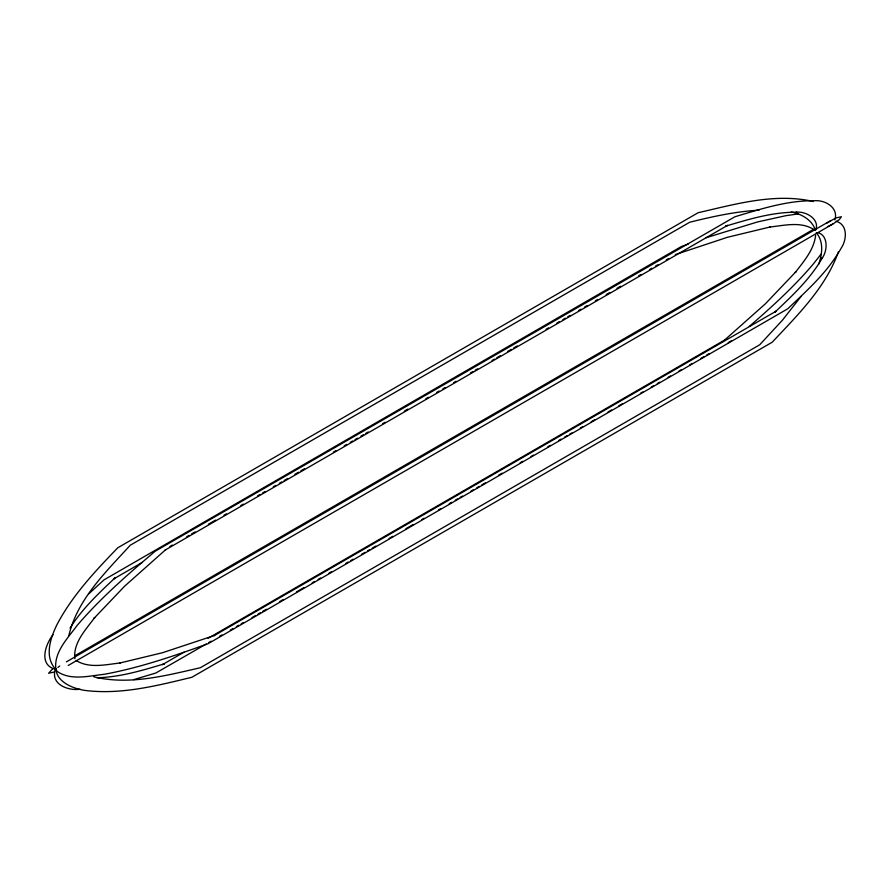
<?xml version="1.0" encoding="UTF-8"?>
<svg xmlns="http://www.w3.org/2000/svg" width="890" height="890" viewBox="0 0 890 890"><rect width="100%" height="100%" fill="white"/><g stroke="black" fill="none" stroke-linecap="round" stroke-linejoin="round"><path stroke-width="1.33" d="M55.38 668.735L55.102 669.502L56.649 670.07M55.091 670.114C50.93 684.655 68.363 690.918 80.111 689.227M815.874 229.676C819.579 219.229 806.418 211.13 796.105 212.187L796.784 212.209C772.409 212.031 748.757 219.263 725.617 226.171L727.62 225.326L165.139 550.076L165.673 549.686L124.633 586.176L94.117 618.239L94.696 617.56C85.941 629.575 73.013 642.647 74.871 658.689M834.909 219.886C838.736 207.659 825.219 199.761 814.406 200.739C787.16 200.384 760.828 209.028 734.995 216.726L155.183 551.244C127.659 574.54 100.27 598.303 76.84 625.815C67.707 638.308 54.134 651.814 55.781 668.512M68.853 635.527C77.397 599.215 105.954 571.892 130.274 545.225L689.683 222.255C712.467 216.548 735.585 211.509 759.081 210.173M815.64 235.394C813.905 249.812 803.859 261.36 795.304 272.44L795.883 271.762L765.367 303.824L724.327 340.314L724.861 339.924L208.06 638.308M55.903 668.79L56.426 670.548M818.644 264.408C822.304 254.273 823.873 241.479 816.286 232.702M838.391 251.87C825.698 287.615 797.607 315.105 772.209 342.216L191.851 677.279C156.851 685.734 120.639 695.057 84.383 690.351C72.924 688.415 57.65 682.485 55.903 669.636L55.258 669.169M53.011 634.737C45.346 644.449 38.581 664.407 54.735 669.113M70.032 628.14C82.036 608.905 98.79 593.207 115.177 577.755L113.453 579.067L142.3 562.413M801.289 296.192L782.332 320.3L759.726 344.775L200.317 667.745C165.751 675.61 129.139 685.489 93.795 676.801M821.125 254.106L813.16 264.185C793.858 286.88 771.786 307.005 749.28 326.441M88.878 593.741L104.03 579.846L681.317 246.552L688.315 244.016M52.488 669.002L48.583 673.263L54.234 672.017M57.917 667.433L59.73 666.02M826.22 223.49L835.766 217.983L841.417 216.737L839.337 219.585L832.873 223.991L68.185 665.486M56.426 669.336L55.325 669.981M169.934 546.449L172.337 545.058M186.767 536.737L189.169 535.346M191.572 533.956L195.177 531.875M208.393 524.243L215.614 520.083M224.024 515.221L226.427 513.841M240.845 505.509L243.248 504.118M257.677 495.797L260.08 494.406M262.483 493.016L264.886 491.636M273.297 486.774L275.7 485.384M279.304 483.303L281.707 481.913M284.121 480.533L287.726 478.453M294.935 474.281L298.539 472.201M300.942 470.81L304.547 468.73M333.394 452.076L335.797 450.696M344.207 445.834L346.611 444.444M350.215 442.363L352.618 440.973M355.032 439.593L357.435 438.203M361.04 436.122L363.443 434.732M365.846 433.341L368.249 431.962M382.667 423.629L385.07 422.238M404.305 411.136L407.909 409.055M425.943 398.653L428.346 397.263M436.756 392.401L439.159 391.022M442.764 388.93L445.167 387.551M453.577 382.689L455.98 381.298M470.409 372.977L472.812 371.586M475.216 370.195L477.618 368.816M492.036 360.483L494.44 359.093M496.854 357.713L500.458 355.633M507.667 351.461L511.272 349.381M513.675 347.99L517.279 345.91M546.126 329.255L548.529 327.876M556.94 323.014L559.343 321.624M562.947 319.543L565.35 318.153M567.764 316.773L570.167 315.383M578.578 310.521L580.981 309.142M584.585 307.05L586.988 305.671M595.399 300.809L597.802 299.418M606.223 294.568L609.828 292.487M617.037 288.316L620.642 286.235M638.675 275.833L641.078 274.443M649.489 269.581L651.892 268.202M655.496 266.11L657.899 264.731M666.31 259.869L668.713 258.478M74.838 655.785L813.482 229.331M66.405 661.86L830.86 220.498M184.019 652.181L162.381 664.674L164.383 663.829C142.411 670.381 120.028 677.234 96.932 677.746M206.302 643.971L155.861 673.007L133.633 679.66M208.705 642.58L211.119 641.189M219.53 636.328L221.944 634.937M230.354 630.076L232.768 628.696M236.373 626.605L238.776 625.225M241.179 623.834L243.582 622.444M252.004 617.582L255.619 615.502M258.022 614.111L260.425 612.721M262.828 611.33L266.444 609.25M279.671 601.607L283.276 599.526M296.503 591.894L303.724 587.723M312.145 582.861L314.548 581.47M318.153 579.39L320.556 577.999M328.977 573.138L331.38 571.758M345.821 563.426L348.224 562.035M350.627 560.644L353.03 559.254M361.451 554.392L365.056 552.312M367.459 550.921L369.873 549.53M372.276 548.151L375.88 546.059M389.108 538.428L392.724 536.336M405.951 528.705L413.171 524.533M421.582 519.682L423.985 518.292M438.425 509.959L440.828 508.568M449.25 503.707L451.653 502.316M455.257 500.236L457.66 498.845M460.074 497.454L462.477 496.064M470.899 491.213L473.302 489.823M476.907 487.731L479.31 486.352M481.724 484.961L485.328 482.881M498.556 475.238L502.16 473.157M520.205 462.733L522.608 461.354M531.03 456.492L533.433 455.101M547.862 446.769L550.276 445.378M558.686 440.517L561.101 439.126M564.705 437.046L567.108 435.655M569.511 434.264L571.925 432.885M580.336 428.023L582.75 426.633M591.16 421.771L594.776 419.691M608.004 412.048L611.608 409.967M618.828 405.796L622.433 403.715M640.477 393.302L642.88 391.911M651.302 387.05L653.705 385.659M657.31 383.579L659.712 382.188M668.134 377.327L670.537 375.947M678.959 371.086L681.362 369.695M689.783 364.833L692.186 363.443M700.608 358.581L704.212 356.501M706.627 355.11L709.03 353.719M728.265 342.617L731.88 340.525M832.873 223.991L827.967 226.516M675.321 254.585L727.453 237.285L770.473 226.906L769.594 227.05C784.257 225.515 801.901 220.854 814.828 230.276M706.193 237.686L757.568 221.933L785.67 215.725L798.386 213.867M813.327 201.507C774.956 192.685 735.507 204.155 698.149 212.721L117.791 547.784C95.108 571.258 72.301 595.488 56.993 624.602C50.452 637.974 44.022 656.698 55.625 669.213M791.232 212.009C801.512 213.945 812.181 219.83 815.485 230.365M836.266 221.321C847.948 224.692 846.868 239.721 841.239 248.065C827.923 271.851 807.263 290.329 787.694 308.841L208.071 643.715C174.151 655.897 139.875 667.745 104.33 674.275C88.867 675.933 70.177 681.028 56.571 670.96M817.688 232.635C827.989 234.949 827.978 250.123 822.171 258.189L822.494 257.599C810.467 278.793 792.367 295.658 774.823 312.245L776.547 310.933L214.067 635.683L214.679 635.415L162.547 652.715L119.527 663.095L120.406 662.95C106.032 664.519 89.189 668.79 76.162 660.491"/></g></svg>
